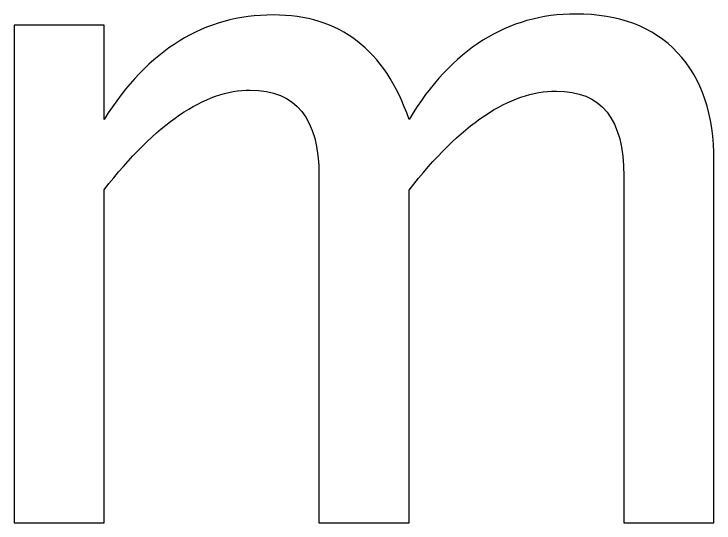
# Model space of a CAD drawing. Header units: centimetres. Extents: x -50 to 50, y -51 to 59.
# Drawn here: x 28.545 to 30.518, y 56.67 to 58.104 of the extents above; entities that cross this region are included whole.
import ezdxf

# ---------------------------------------------------------------- set-up
doc = ezdxf.new("R2010")
doc.units = ezdxf.units.CM
doc.header["$MEASUREMENT"] = 0
doc.layers.add('Layer 1', color=7, linetype='Continuous')

msp = doc.modelspace()

# ---------------------------------------------------------------- linework, layer by layer
at = {"layer": 'Layer 1'}
msp.add_open_spline([(28.54456, 56.67044), (28.54456, 56.67044), (28.54456, 58.07273), (28.54456, 58.07273), (28.54456, 58.07273), (28.54456, 58.07273), (28.79856, 58.07273), (28.79856, 58.07273), (28.79856, 58.07273), (28.79856, 58.07273), (28.79856, 57.80771), (28.79856, 57.80771), (28.79856, 57.80771), (28.92247, 58.00394), (29.08122, 58.10183), (29.27569, 58.10183), (29.27569, 58.10183), (29.4631, 58.10183), (29.59054, 58.00394), (29.65845, 57.80771), (29.65845, 57.80771), (29.77884, 58.0057), (29.93583, 58.10448), (30.12853, 58.10448), (30.12853, 58.10448), (30.25156, 58.10448), (30.34725, 58.06832), (30.4156, 57.99556), (30.4156, 57.99556), (30.48395, 57.9228), (30.51835, 57.82094), (30.51835, 57.68997), (30.51835, 57.68997), (30.51835, 57.68997), (30.51835, 56.67044), (30.51835, 56.67044), (30.51835, 56.67044), (30.51835, 56.67044), (30.26435, 56.67044), (30.26435, 56.67044), (30.26435, 56.67044), (30.26435, 56.67044), (30.26435, 57.64807), (30.26435, 57.64807), (30.26435, 57.64807), (30.26435, 57.80771), (30.20085, 57.88752), (30.07385, 57.88752), (30.07385, 57.88752), (29.942, 57.88752), (29.80353, 57.79448), (29.65845, 57.60795), (29.65845, 57.60795), (29.65845, 57.60795), (29.65845, 56.67044), (29.65845, 56.67044), (29.65845, 56.67044), (29.65845, 56.67044), (29.40445, 56.67044), (29.40445, 56.67044), (29.40445, 56.67044), (29.40445, 56.67044), (29.40445, 57.64896), (29.40445, 57.64896), (29.40445, 57.64896), (29.40445, 57.80991), (29.34007, 57.89017), (29.21087, 57.89017), (29.21087, 57.89017), (29.08255, 57.89017), (28.94496, 57.79668), (28.79856, 57.60927), (28.79856, 57.60927), (28.79856, 57.60927), (28.79856, 56.67044), (28.79856, 56.67044), (28.79856, 56.67044), (28.79856, 56.67044), (28.54456, 56.67044), (28.54456, 56.67044)], degree=3, knots=[0, 0, 0, 0, 0.047619, 0.047619, 0.047619, 0.047619, 0.0952381, 0.0952381, 0.0952381, 0.0952381, 0.1428571, 0.1428571, 0.1428571, 0.1428571, 0.1904762, 0.1904762, 0.1904762, 0.1904762, 0.2380952, 0.2380952, 0.2380952, 0.2380952, 0.2857143, 0.2857143, 0.2857143, 0.2857143, 0.3333333, 0.3333333, 0.3333333, 0.3333333, 0.3809524, 0.3809524, 0.3809524, 0.3809524, 0.4285714, 0.4285714, 0.4285714, 0.4285714, 0.4761905, 0.4761905, 0.4761905, 0.4761905, 0.5238095, 0.5238095, 0.5238095, 0.5238095, 0.5714286, 0.5714286, 0.5714286, 0.5714286, 0.6190476, 0.6190476, 0.6190476, 0.6190476, 0.6666667, 0.6666667, 0.6666667, 0.6666667, 0.7142857, 0.7142857, 0.7142857, 0.7142857, 0.7619048, 0.7619048, 0.7619048, 0.7619048, 0.8095238, 0.8095238, 0.8095238, 0.8095238, 0.8571429, 0.8571429, 0.8571429, 0.8571429, 0.9047619, 0.9047619, 0.9047619, 0.9047619, 1, 1, 1, 1], dxfattribs=at)

doc.saveas('drawing.dxf')
